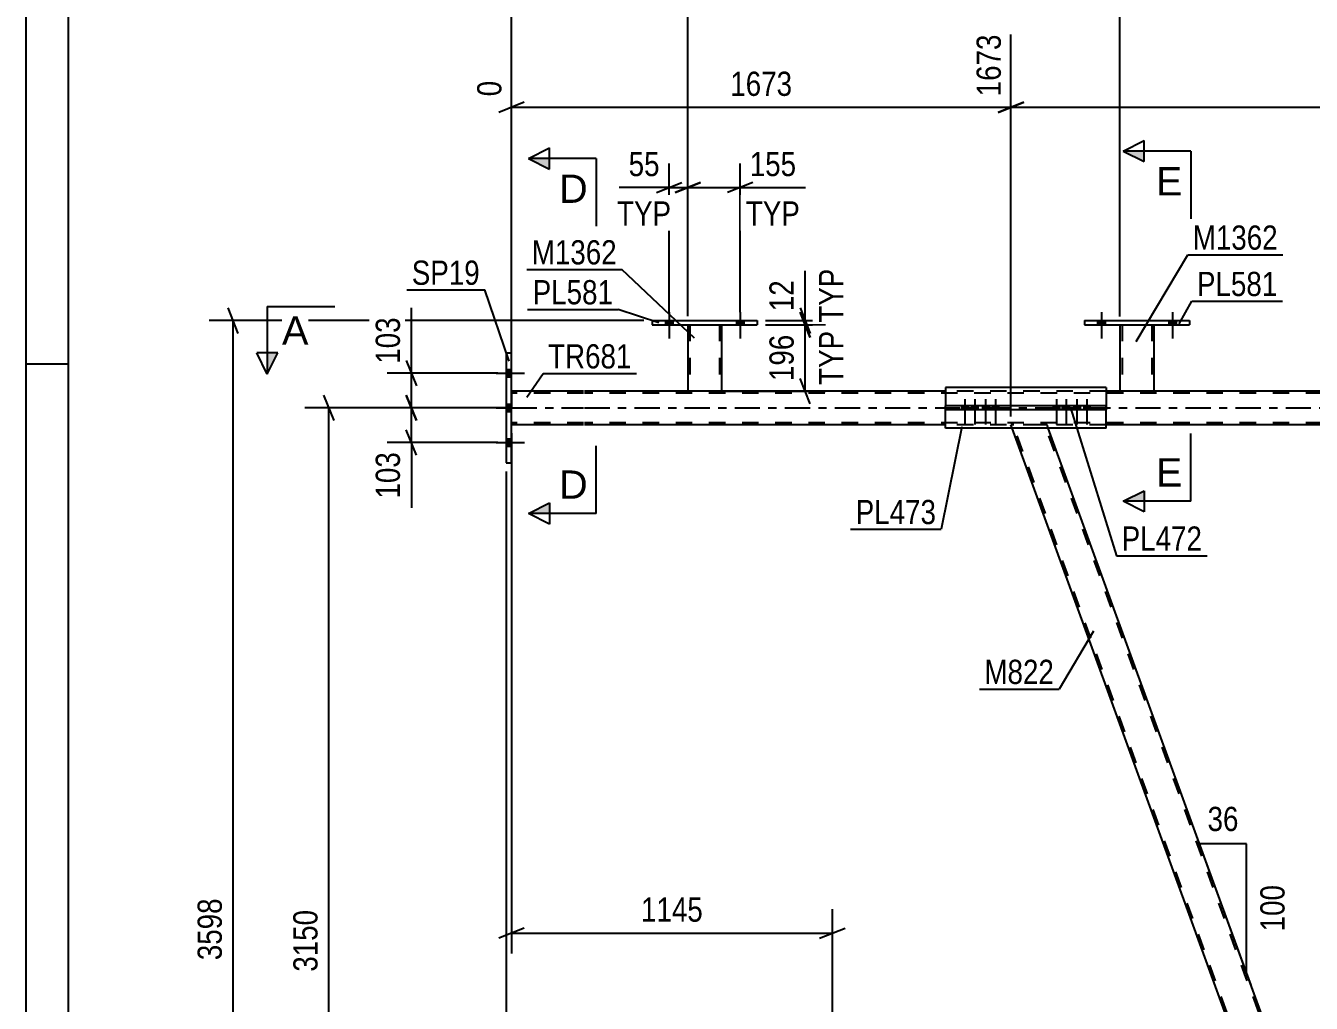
# Model space of a CAD drawing. Header units: millimetres. Extents: x -57 to 784, y -442 to 152.
# Drawn here: x -57.4 to 94.5, y -70.4 to 45.2 of the extents above; entities that cross this region are included whole.
import ezdxf

# ---------------------------------------------------------------- set-up
doc = ezdxf.new("R2010")
doc.units = ezdxf.units.MM
doc.linetypes.add('DXK_LINE_DOT2', pattern=[3.9198, 1.9599, -1.9599])
doc.linetypes.add('DXK_LINE_DOT3', pattern=[5.9187, 2.979, -0.9799, 0.9799, -0.9799])
doc.styles.add('Arial', font='ARIAL.TTF', dxfattribs={"height": 0.2})
doc.styles.add('Arial Narrow', font='ARIALN.TTF', dxfattribs={"height": 0.2})

# ---------------------------------------------------------------- blocks, each defined once
blk = doc.blocks.new('Unknown-761523242-1114')
at = {"color": 5, "linetype": 'Continuous'}
for p, q in [((-57.41, 152.19), (-57.41, -441.81)), ((-52.41, 147.19), (-52.41, -436.81)), ((-52.41, 5.19), (-57.41, 5.19))]:
    blk.add_line(p, q, dxfattribs=at)
blk = doc.blocks.new('Part-761523242-6025 - 5969')
at = {"color": 2, "linetype": 'Continuous'}
for p, q in [((70.26, 2.4), (51.3, 2.4)), ((51.3, 2.4), (51.3, 0.24)), ((70.26, 2.4), (70.26, 0.24)), ((51.3, -2.4), (51.3, -0.24)), ((70.26, -2.4), (70.26, -0.24)), ((70.26, -2.4), (51.3, -2.4))]:
    blk.add_line(p, q, dxfattribs=at)
at = {"color": 7, "linetype": 'DXK_LINE_DOT2'}
for p, q in [((51.3, -0.24), (51.3, 0.24)), ((70.26, 0.24), (70.26, -0.24))]:
    blk.add_line(p, q, dxfattribs=at)
blk = doc.blocks.new('Part-761523242-6087 - 5969')
at = {"color": 2, "linetype": 'Continuous'}
for p, q in [((-0.64, 6.5), (0, 6.5)), ((-0.64, 6.5), (-0.64, -6.5)), ((0, -6.5), (0, 6.5)), ((-0.64, -6.5), (0, -6.5))]:
    blk.add_line(p, q, dxfattribs=at)
blk = doc.blocks.new('Part-761523242-6097 - 5969')
at = {"color": 2, "linetype": 'Continuous'}
for p, q in [((8.52, 2), (0, 2)), ((51.3, 2), (8.62, 2)), ((136.44, 2), (70.26, 2)), ((8.52, -2), (0, -2)), ((51.3, -2), (8.62, -2)), ((136.44, -2), (70.26, -2))]:
    blk.add_line(p, q, dxfattribs=at)
at = {"color": 7, "linetype": 'DXK_LINE_DOT2'}
for p, q in [((0, 2), (0, -2)), ((8.52, 1.76), (0, 1.76)), ((703.4, 1.76), (8.62, 1.76)), ((70.26, 2), (51.3, 2)), ((8.52, -1.76), (0, -1.76)), ((703.4, -1.76), (8.62, -1.76)), ((70.26, -2), (51.3, -2))]:
    blk.add_line(p, q, dxfattribs=at)
at = {"color": 7, "linetype": 'DXK_LINE_DOT3'}
for p, q in [((0, 0), (8.52, 0)), ((8.62, 0), (703.4, 0))]:
    blk.add_line(p, q, dxfattribs=at)
blk = doc.blocks.new('Part-761523242-6207 - 5969')
at = {"color": 2, "linetype": 'Continuous'}
for p, q in [((16.62, 10.32), (16.62, 9.84)), ((16.62, 10.32), (29.02, 10.32)), ((16.62, 9.84), (29.02, 9.84)), ((29.02, 10.32), (29.02, 9.84))]:
    blk.add_line(p, q, dxfattribs=at)
blk = doc.blocks.new('Part-761523242-6162 - 5969')
at = {"color": 7, "linetype": 'DXK_LINE_DOT2'}
for p, q in [((63.28, -2), (59.02, -2)), ((59.16, -2.4), (59.02, -2)), ((103.32, -123), (59.27, -2)), ((107.06, -123), (63.02, -2)), ((63.42, -2.4), (63.28, -2)), ((107.32, -123), (106.13, -119.75)), ((103.06, -123), (102.91, -122.59)), ((107.32, -123), (103.06, -123))]:
    blk.add_line(p, q, dxfattribs=at)
at = {"color": 2, "linetype": 'Continuous'}
for p, q in [((102.91, -122.59), (59.16, -2.4)), ((106.13, -119.75), (63.42, -2.4))]:
    blk.add_line(p, q, dxfattribs=at)
blk = doc.blocks.new('Part-761523242-6202 - 5969')
at = {"color": 2, "linetype": 'Continuous'}
for p, q in [((20.82, 9.84), (20.82, 2)), ((24.82, 9.84), (24.82, 2)), ((24.78, 2), (20.82, 2)), ((24.82, 2), (24.78, 2))]:
    blk.add_line(p, q, dxfattribs=at)
at = {"color": 7, "linetype": 'DXK_LINE_DOT2'}
for p, q in [((20.82, 9.84), (24.82, 9.84)), ((20.82, 9.84), (20.82, 9.84)), ((20.82, 9.84), (20.82, 9.84)), ((21.06, 9.84), (21.06, 2)), ((24.58, 9.84), (24.58, 2)), ((24.82, 9.84), (24.82, 9.84)), ((24.82, 9.84), (24.82, 9.84)), ((24.51, 2), (24.52, 2)), ((24.52, 2), (24.56, 2)), ((24.56, 2), (24.58, 2)), ((24.82, 2), (24.82, 2))]:
    blk.add_line(p, q, dxfattribs=at)
blk = doc.blocks.new('Part-761523242-6212 - 5969')
at = {"color": 2, "linetype": 'Continuous'}
for p, q in [((71.9, 9.84), (71.9, 2)), ((75.9, 9.84), (75.9, 2)), ((75.86, 2), (71.9, 2)), ((75.9, 2), (75.86, 2))]:
    blk.add_line(p, q, dxfattribs=at)
at = {"color": 7, "linetype": 'DXK_LINE_DOT2'}
for p, q in [((71.9, 9.84), (75.9, 9.84)), ((71.9, 9.84), (71.9, 9.84)), ((71.9, 9.84), (71.9, 9.84)), ((72.14, 9.84), (72.14, 2)), ((75.66, 9.84), (75.66, 2)), ((75.9, 9.84), (75.9, 9.84)), ((75.9, 9.84), (75.9, 9.84)), ((75.64, 2), (75.66, 2)), ((75.9, 2), (75.9, 2))]:
    blk.add_line(p, q, dxfattribs=at)
blk = doc.blocks.new('Part-761523242-6217 - 5969')
at = {"color": 2, "linetype": 'Continuous'}
for p, q in [((67.7, 10.32), (67.7, 9.84)), ((67.7, 10.32), (80.1, 10.32)), ((67.7, 9.84), (80.1, 9.84)), ((80.1, 10.32), (80.1, 9.84))]:
    blk.add_line(p, q, dxfattribs=at)
blk = doc.blocks.new('Bolt-761523242-6438 - 5969')
at = {"linetype": 'Continuous'}
for points in [[(18.18, 9.84), (19.06, 9.84), (19.06, 10.32), (18.18, 10.32)], [(26.58, 9.84), (27.46, 9.84), (27.46, 10.32), (26.58, 10.32)]]:
    blk.add_hatch(color=1, dxfattribs=at).paths.add_polyline_path(points)
at = {"color": 1, "linetype": 'Continuous'}
for p, q in [((18.62, 11.32), (18.62, 8.2)), ((27.02, 11.32), (27.02, 8.2)), ((18.18, 10.32), (18.18, 9.84)), ((19.06, 10.32), (19.06, 9.84)), ((26.58, 10.32), (26.58, 9.84)), ((27.46, 10.32), (27.46, 9.84))]:
    blk.add_line(p, q, dxfattribs=at)
blk = doc.blocks.new('Bolt-761523242-6440 - 5969')
at = {"linetype": 'Continuous'}
for points in [[(69.26, 9.84), (70.14, 9.84), (70.14, 10.32), (69.26, 10.32)], [(77.66, 9.84), (78.54, 9.84), (78.54, 10.32), (77.66, 10.32)]]:
    blk.add_hatch(color=1, dxfattribs=at).paths.add_polyline_path(points)
at = {"color": 1, "linetype": 'Continuous'}
for p, q in [((69.7, 11.32), (69.7, 8.2)), ((78.1, 11.32), (78.1, 8.2)), ((69.26, 10.32), (69.26, 9.84)), ((70.14, 10.32), (70.14, 9.84)), ((77.66, 10.32), (77.66, 9.84)), ((78.54, 10.32), (78.54, 9.84))]:
    blk.add_line(p, q, dxfattribs=at)
blk = doc.blocks.new('Part-761523242-6353 - 5969')
at = {"color": 2, "linetype": 'Continuous'}
for p, q in [((51.3, -0.24), (51.3, 0.24)), ((70.26, 0.24), (51.3, 0.24)), ((56.48, -0.24), (56.48, 0.24)), ((65.09, -0.24), (65.09, 0.24)), ((70.26, -0.24), (70.26, 0.24)), ((70.26, -0.24), (51.3, -0.24))]:
    blk.add_line(p, q, dxfattribs=at)
blk = doc.blocks.new('Bolt-761523242-6429 - 5969')
at = {"linetype": 'Continuous'}
for points in [[(0, 3.66), (0, 4.54), (-0.64, 4.54), (-0.64, 3.66)], [(0, 3.66), (0, 4.54), (-0.64, 4.54), (-0.64, 3.66)], [(0, 3.66), (0, 4.54), (-0.64, 4.54), (-0.64, 3.66)], [(0, -0.44), (0, 0.44), (-0.64, 0.44), (-0.64, -0.44)], [(0, -0.44), (0, 0.44), (-0.64, 0.44), (-0.64, -0.44)], [(0, -4.54), (0, -3.66), (-0.64, -3.66), (-0.64, -4.54)], [(0, -4.54), (0, -3.66), (-0.64, -3.66), (-0.64, -4.54)], [(0, -4.54), (0, -3.66), (-0.64, -3.66), (-0.64, -4.54)]]:
    blk.add_hatch(color=1, dxfattribs=at).paths.add_polyline_path(points)
at = {"color": 1, "linetype": 'Continuous'}
for p, q in [((-1.8, 4.1), (1.52, 4.1)), ((-1.8, 4.1), (1.52, 4.1)), ((-1.8, 4.1), (1.52, 4.1)), ((-0.64, 4.54), (0, 4.54)), ((-0.64, 4.54), (0, 4.54)), ((-0.64, 4.54), (0, 4.54)), ((-0.64, 3.66), (0, 3.66)), ((-0.64, 3.66), (0, 3.66)), ((-0.64, 3.66), (0, 3.66)), ((-1.8, 0), (1.52, 0)), ((-1.8, 0), (1.52, 0)), ((-0.64, 0.44), (0, 0.44)), ((-0.64, 0.44), (0, 0.44)), ((-0.64, -0.44), (0, -0.44)), ((-0.64, -0.44), (0, -0.44)), ((-1.8, -4.1), (1.52, -4.1)), ((-1.8, -4.1), (1.52, -4.1)), ((-1.8, -4.1), (1.52, -4.1)), ((-0.64, -3.66), (0, -3.66)), ((-0.64, -3.66), (0, -3.66)), ((-0.64, -3.66), (0, -3.66)), ((-0.64, -4.54), (0, -4.54)), ((-0.64, -4.54), (0, -4.54)), ((-0.64, -4.54), (0, -4.54))]:
    blk.add_line(p, q, dxfattribs=at)
blk = doc.blocks.new('Bolt-761523242-6439 - 5969')
at = {"linetype": 'Continuous'}
for points in [[(18.18, 9.84), (19.06, 9.84), (19.06, 10.32), (18.18, 10.32)], [(26.58, 9.84), (27.46, 9.84), (27.46, 10.32), (26.58, 10.32)]]:
    blk.add_hatch(color=1, dxfattribs=at).paths.add_polyline_path(points)
at = {"color": 1, "linetype": 'Continuous'}
for p, q in [((18.62, 11.32), (18.62, 8.2)), ((27.02, 11.32), (27.02, 8.2)), ((18.18, 10.32), (18.18, 9.84)), ((19.06, 10.32), (19.06, 9.84)), ((26.58, 10.32), (26.58, 9.84)), ((27.46, 10.32), (27.46, 9.84))]:
    blk.add_line(p, q, dxfattribs=at)
blk = doc.blocks.new('Bolt-761523242-6441 - 5969')
at = {"linetype": 'Continuous'}
for points in [[(69.26, 9.84), (70.14, 9.84), (70.14, 10.32), (69.26, 10.32)], [(77.66, 9.84), (78.54, 9.84), (78.54, 10.32), (77.66, 10.32)]]:
    blk.add_hatch(color=1, dxfattribs=at).paths.add_polyline_path(points)
at = {"color": 1, "linetype": 'Continuous'}
for p, q in [((69.7, 11.32), (69.7, 8.2)), ((78.1, 11.32), (78.1, 8.2)), ((69.26, 10.32), (69.26, 9.84)), ((70.14, 10.32), (70.14, 9.84)), ((77.66, 10.32), (77.66, 9.84)), ((78.54, 10.32), (78.54, 9.84))]:
    blk.add_line(p, q, dxfattribs=at)
blk = doc.blocks.new('Bolt-761523242-6464 - 5969')
at = {"linetype": 'Continuous'}
for points in [[(53.94, 0.24), (53.22, 0.24), (53.22, -0.24), (53.94, -0.24)], [(55.11, 0.24), (54.39, 0.24), (54.39, -0.24), (55.11, -0.24)], [(56.38, 0.24), (55.66, 0.24), (55.66, -0.24), (56.38, -0.24)], [(57.55, 0.24), (56.83, 0.24), (56.83, -0.24), (57.55, -0.24)]]:
    blk.add_hatch(color=1, dxfattribs=at).paths.add_polyline_path(points)
at = {"color": 1, "linetype": 'Continuous'}
for p, q in [((53.22, 0.24), (53.22, -0.24)), ((53.58, 1.04), (53.58, -1.96)), ((53.94, 0.24), (53.94, -0.24)), ((54.39, 0.24), (54.39, -0.24)), ((54.75, 1.04), (54.75, -1.96)), ((55.11, 0.24), (55.11, -0.24)), ((55.66, 0.24), (55.66, -0.24)), ((56.02, 1.04), (56.02, -1.96)), ((56.38, 0.24), (56.38, -0.24)), ((56.83, 0.24), (56.83, -0.24)), ((57.19, 1.04), (57.19, -1.96)), ((57.55, 0.24), (57.55, -0.24))]:
    blk.add_line(p, q, dxfattribs=at)
blk = doc.blocks.new('Bolt-761523242-6465 - 5969')
at = {"linetype": 'Continuous'}
for points in [[(64.74, 0.24), (64.02, 0.24), (64.02, -0.24), (64.74, -0.24)], [(65.91, 0.24), (65.19, 0.24), (65.19, -0.24), (65.91, -0.24)], [(67.18, 0.24), (66.46, 0.24), (66.46, -0.24), (67.18, -0.24)], [(68.35, 0.24), (67.63, 0.24), (67.63, -0.24), (68.35, -0.24)]]:
    blk.add_hatch(color=1, dxfattribs=at).paths.add_polyline_path(points)
at = {"color": 1, "linetype": 'Continuous'}
for p, q in [((64.02, 0.24), (64.02, -0.24)), ((64.38, 1.04), (64.38, -1.96)), ((64.74, 0.24), (64.74, -0.24)), ((65.19, 0.24), (65.19, -0.24)), ((65.55, 1.04), (65.55, -1.96)), ((65.91, 0.24), (65.91, -0.24)), ((66.46, 0.24), (66.46, -0.24)), ((66.82, 1.04), (66.82, -1.96)), ((67.18, 0.24), (67.18, -0.24)), ((67.63, 0.24), (67.63, -0.24)), ((67.99, 1.04), (67.99, -1.96)), ((68.35, 0.24), (68.35, -0.24))]:
    blk.add_line(p, q, dxfattribs=at)
blk = doc.blocks.new('StraightDimension-761523242-26417 - 5969')
at = {"color": 7, "linetype": 'Continuous'}
blk.add_line((-0.64, -7.5), (-0.64, -164.98), dxfattribs=at)
blk = doc.blocks.new('StraightDimension-761523242-6724 - 5969')
at = {"color": 7, "linetype": 'Continuous'}
for p, q in [((20.82, 10.84), (20.82, 28.91)), ((27.02, 11.32), (27.02, 28.91)), ((19.32, 25.46), (22.32, 26.66)), ((20.82, 26.06), (27.02, 26.06)), ((28.52, 26.66), (25.52, 25.46))]:
    blk.add_line(p, q, dxfattribs=at)
at = {"color": 0}
blk.add_wipeout([(34.23, 26.81), (34.23, 31.01), (27.55, 31.01), (27.55, 26.81)], dxfattribs=at)
at = {"color": 0, "linetype": 'Continuous'}
blk.add_wipeout([(34.68, 20.96), (34.68, 25.16), (27.09, 25.16), (27.09, 20.96)], dxfattribs=at)
at = {"color": 7, "linetype": 'Continuous'}
blk.add_line((27.02, 26.06), (34.75, 26.06), dxfattribs=at)
blk.add_line((27.02, 26.06), (34.75, 26.06), dxfattribs=at)
at = {"color": 3, "style": 'Arial Narrow'}
blk.add_text('155', height=2.863, dxfattribs=at).set_placement((28.15, 27.41))
at = {"color": 3, "linetype": 'Continuous', "style": 'Arial Narrow'}
blk.add_text('TYP', height=2.863, dxfattribs=at).set_placement((27.69, 21.56))
blk = doc.blocks.new('StraightDimension-761523242-6740 - 5969')
at = {"color": 7, "linetype": 'Continuous'}
for p, q in [((18.62, 11.32), (18.62, 28.91)), ((20.82, 10.84), (20.82, 28.91)), ((17.12, 25.46), (20.12, 26.66)), ((18.62, 26.06), (20.82, 26.06)), ((22.32, 26.66), (19.32, 25.46))]:
    blk.add_line(p, q, dxfattribs=at)
at = {"color": 0}
blk.add_wipeout([(18.09, 26.81), (18.09, 31.01), (13.24, 31.01), (13.24, 26.81)], dxfattribs=at)
at = {"color": 0, "linetype": 'Continuous'}
blk.add_wipeout([(19.46, 20.96), (19.46, 25.16), (11.87, 25.16), (11.87, 20.96)], dxfattribs=at)
at = {"color": 7, "linetype": 'Continuous'}
blk.add_line((18.62, 26.06), (12.71, 26.06), dxfattribs=at)
blk.add_line((18.62, 26.06), (12.71, 26.06), dxfattribs=at)
at = {"color": 3, "style": 'Arial Narrow'}
blk.add_text('55', height=2.863, dxfattribs=at).set_placement((13.84, 27.41))
at = {"color": 3, "linetype": 'Continuous', "style": 'Arial Narrow'}
blk.add_text('TYP', height=2.863, dxfattribs=at).set_placement((12.47, 21.56))
blk = doc.blocks.new('StraightDimension-761523242-13682 - 5969')
at = {"color": 7, "linetype": 'Continuous'}
for p, q in [((20.82, 10.84), (20.82, 59.85)), ((0, 3), (0, 56.2)), ((1.5, 53.67), (-1.5, 52.47)), ((19.32, 52.47), (22.32, 53.67)), ((0, 53.07), (20.82, 53.07))]:
    blk.add_line(p, q, dxfattribs=at)
at = {"color": 0, "linetype": 'Continuous'}
for points in [[(20.22, 60.45), (16.02, 60.45), (16.02, 53.77), (20.22, 53.77)], [(-0.6, 56.8), (-4.8, 56.8), (-4.8, 53.77), (-0.6, 53.77)]]:
    blk.add_wipeout(points, dxfattribs=at)
at = {"color": 0}
blk.add_wipeout([(13.75, 53.82), (13.75, 58.02), (7.07, 58.02), (7.07, 53.82)], dxfattribs=at)
at = {"color": 3, "linetype": 'Continuous', "style": 'Arial Narrow'}
for s, height, p in [('718', 2.863, (19.62, 54.37)), ('0', 2.86, (-1.2, 54.37))]:
    blk.add_text(s, height=height, rotation=90.0002, dxfattribs=at).set_placement(p)
at = {"color": 3, "style": 'Arial Narrow'}
blk.add_text('718', height=2.863, dxfattribs=at).set_placement((7.67, 54.42))
blk = doc.blocks.new('StraightDimension-761523242-21046 - 5969')
at = {"color": 7, "linetype": 'Continuous'}
for p, q in [((-32.29, 8.82), (-33.49, 11.82)), ((15.62, 10.32), (-35.74, 10.32)), ((-32.89, -133.6), (-32.89, 10.32))]:
    blk.add_line(p, q, dxfattribs=at)
at = {"color": 0}
blk.add_wipeout([(-33.64, -57.38), (-37.84, -57.38), (-37.84, -65.9), (-33.64, -65.9)], dxfattribs=at)
at = {"color": 3, "style": 'Arial Narrow'}
blk.add_text('3598', height=2.863, rotation=90.0002, dxfattribs=at).set_placement((-34.24, -65.3))
blk = doc.blocks.new('AngleDimension-761523242-21057 - 5969')
at = {"color": 7, "linetype": 'Continuous'}
for p, q in [((86.85, -51.53), (81.31, -51.53)), ((86.85, -66.76), (81.31, -51.53)), ((86.85, -66.76), (86.85, -51.53)), ((87.4, -68.27), (86.85, -66.76))]:
    blk.add_line(p, q, dxfattribs=at)
at = {"color": 0}
for points in [[(86.5, -50.63), (86.5, -46.43), (81.65, -46.43), (81.65, -50.63)], [(91.95, -55.8), (87.75, -55.8), (87.75, -62.49), (91.95, -62.49)]]:
    blk.add_wipeout(points, dxfattribs=at)
at = {"color": 3, "style": 'Arial Narrow'}
blk.add_text('36', height=2.863, dxfattribs=at).set_placement((82.25, -50.03))
blk.add_text('100', height=2.863, rotation=90.0002, dxfattribs=at).set_placement((91.35, -61.89))
blk = doc.blocks.new('StraightDimension-761523242-6687 - 5969')
at = {"color": 7, "linetype": 'Continuous'}
for p, q in [((-12.44, 5.6), (-11.24, 2.6)), ((-1.64, 4.1), (-14.69, 4.1)), ((-11.84, 0), (-11.84, 4.1)), ((-1.64, 0), (-14.69, 0)), ((-11.24, -1.5), (-12.44, 1.5))]:
    blk.add_line(p, q, dxfattribs=at)
at = {"color": 0}
blk.add_wipeout([(-12.59, 11.31), (-16.79, 11.31), (-16.79, 4.62), (-12.59, 4.62)], dxfattribs=at)
at = {"color": 7, "linetype": 'Continuous'}
blk.add_line((-11.84, 4.1), (-11.84, 11.83), dxfattribs=at)
blk.add_line((-11.84, 4.1), (-11.84, 11.83), dxfattribs=at)
at = {"color": 3, "style": 'Arial Narrow'}
blk.add_text('103', height=2.863, rotation=90.0002, dxfattribs=at).set_placement((-13.19, 5.23))
blk = doc.blocks.new('StraightDimension-761523242-6679 - 5969')
at = {"color": 7, "linetype": 'Continuous'}
for p, q in [((-1.64, 0), (-14.69, 0)), ((-12.44, 1.5), (-11.24, -1.5)), ((-11.84, -4.1), (-11.84, 0)), ((-11.24, -5.6), (-12.44, -2.6)), ((-1.64, -4.1), (-14.69, -4.1))]:
    blk.add_line(p, q, dxfattribs=at)
at = {"color": 0}
blk.add_wipeout([(-12.59, -4.63), (-16.79, -4.63), (-16.79, -11.31), (-12.59, -11.31)], dxfattribs=at)
at = {"color": 7, "linetype": 'Continuous'}
blk.add_line((-11.84, -4.1), (-11.84, -11.83), dxfattribs=at)
blk.add_line((-11.84, -4.1), (-11.84, -11.83), dxfattribs=at)
at = {"color": 3, "style": 'Arial Narrow'}
blk.add_text('103', height=2.863, rotation=90.0002, dxfattribs=at).set_placement((-13.19, -10.71))
blk = doc.blocks.new('StraightDimension-761523242-6696 - 5969')
at = {"color": 7, "linetype": 'Continuous'}
for p, q in [((34.09, 11.82), (35.29, 8.82)), ((35.29, 8.34), (34.09, 11.34)), ((30.02, 10.32), (37.09, 10.32)), ((30.02, 9.84), (37.09, 9.84)), ((34.69, 9.84), (34.69, 10.32))]:
    blk.add_line(p, q, dxfattribs=at)
at = {"color": 0, "linetype": 'Continuous'}
blk.add_wipeout([(39.79, 17.07), (35.59, 17.07), (35.59, 9.48), (39.79, 9.48)], dxfattribs=at)
at = {"color": 0}
blk.add_wipeout([(33.94, 15.7), (29.74, 15.7), (29.74, 10.84), (33.94, 10.84)], dxfattribs=at)
at = {"color": 7, "linetype": 'Continuous'}
blk.add_line((34.69, 10.32), (34.69, 16.23), dxfattribs=at)
blk.add_line((34.69, 10.32), (34.69, 16.23), dxfattribs=at)
at = {"color": 3, "linetype": 'Continuous', "style": 'Arial Narrow'}
blk.add_text('TYP', height=2.863, rotation=90.0002, dxfattribs=at).set_placement((39.19, 10.08))
at = {"color": 3, "style": 'Arial Narrow'}
blk.add_text('12', height=2.863, rotation=90.0002, dxfattribs=at).set_placement((33.34, 11.44))
blk = doc.blocks.new('StraightDimension-761523242-6707 - 5969')
at = {"color": 7, "linetype": 'Continuous'}
for p, q in [((34.09, 11.34), (35.29, 8.34)), ((30.02, 9.84), (37.09, 9.84)), ((34.69, 2), (34.69, 9.84)), ((35.29, 0.5), (34.09, 3.5)), ((23.82, 2), (37.09, 2))]:
    blk.add_line(p, q, dxfattribs=at)
at = {"color": 0}
blk.add_wipeout([(33.94, 9.26), (29.74, 9.26), (29.74, 2.58), (33.94, 2.58)], dxfattribs=at)
at = {"color": 0, "linetype": 'Continuous'}
blk.add_wipeout([(39.79, 9.72), (35.59, 9.72), (35.59, 2.13), (39.79, 2.13)], dxfattribs=at)
at = {"color": 3, "style": 'Arial Narrow'}
blk.add_text('196', height=2.863, rotation=90.0002, dxfattribs=at).set_placement((33.34, 3.18))
at = {"color": 3, "linetype": 'Continuous', "style": 'Arial Narrow'}
blk.add_text('TYP', height=2.863, rotation=90.0002, dxfattribs=at).set_placement((39.19, 2.73))
blk = doc.blocks.new('StraightDimension-761523242-8506 - 5969')
at = {"color": 7, "linetype": 'Continuous'}
for p, q in [((-0.24, 0), (-24.43, 0)), ((-20.98, -1.5), (-22.18, 1.5)), ((-21.58, -126), (-21.58, 0)), ((-22.18, -124.5), (-20.98, -127.5)), ((36.91, -126), (-24.43, -126))]:
    blk.add_line(p, q, dxfattribs=at)
at = {"color": 0}
blk.add_wipeout([(-22.33, -58.74), (-26.53, -58.74), (-26.53, -67.26), (-22.33, -67.26)], dxfattribs=at)
at = {"color": 3, "style": 'Arial Narrow'}
blk.add_text('3150', height=2.863, rotation=90.0002, dxfattribs=at).set_placement((-22.93, -66.66))
blk = doc.blocks.new('StraightDimension-761523242-13680 - 5969')
at = {"color": 7, "linetype": 'Continuous'}
for p, q in [((71.9, 10.83), (71.9, 61.68)), ((122.98, 10.84), (122.98, 61.68)), ((73.4, 53.67), (70.4, 52.47)), ((121.48, 52.47), (124.48, 53.67)), ((71.9, 53.07), (122.98, 53.07))]:
    blk.add_line(p, q, dxfattribs=at)
at = {"color": 0, "linetype": 'Continuous'}
blk.add_wipeout([(122.38, 62.28), (118.18, 62.28), (118.18, 53.77), (122.38, 53.77)], dxfattribs=at)
at = {"color": 0}
blk.add_wipeout([(101.7, 53.82), (101.7, 58.02), (93.18, 58.02), (93.18, 53.82)], dxfattribs=at)
at = {"color": 3, "linetype": 'Continuous', "style": 'Arial Narrow'}
blk.add_text('3272', height=2.863, rotation=90.0002, dxfattribs=at).set_placement((121.78, 54.37))
at = {"color": 3, "style": 'Arial Narrow'}
blk.add_text('1277', height=2.863, dxfattribs=at).set_placement((93.78, 54.42))
blk = doc.blocks.new('StraightDimension-761523242-13681 - 5969')
at = {"color": 7, "linetype": 'Continuous'}
for p, q in [((71.9, 10.83), (71.9, 61.68)), ((20.82, 10.84), (20.82, 59.85)), ((22.32, 53.67), (19.32, 52.47)), ((70.4, 52.47), (73.4, 53.67)), ((20.82, 53.07), (71.9, 53.07))]:
    blk.add_line(p, q, dxfattribs=at)
at = {"color": 0, "linetype": 'Continuous'}
blk.add_wipeout([(71.3, 62.28), (67.1, 62.28), (67.1, 53.77), (71.3, 53.77)], dxfattribs=at)
at = {"color": 0}
blk.add_wipeout([(50.62, 53.82), (50.62, 58.02), (42.1, 58.02), (42.1, 53.82)], dxfattribs=at)
at = {"color": 3, "linetype": 'Continuous', "style": 'Arial Narrow'}
blk.add_text('1995', height=2.863, rotation=90.0002, dxfattribs=at).set_placement((70.7, 54.37))
at = {"color": 3, "style": 'Arial Narrow'}
blk.add_text('1277', height=2.863, dxfattribs=at).set_placement((42.7, 54.42))
blk = doc.blocks.new('StraightDimension-761523242-23390 - 5969')
at = {"color": 7, "linetype": 'Continuous'}
for p, q in [((59.02, -1), (59.02, 44.16)), ((142.84, -1), (142.84, 44.16)), ((60.52, 36.15), (57.52, 34.95)), ((59.02, 35.55), (142.84, 35.55)), ((141.34, 34.95), (144.34, 36.15))]:
    blk.add_line(p, q, dxfattribs=at)
at = {"color": 0, "linetype": 'Continuous'}
blk.add_wipeout([(142.24, 44.76), (138.04, 44.76), (138.04, 36.25), (142.24, 36.25)], dxfattribs=at)
at = {"color": 0}
blk.add_wipeout([(105.18, 36.3), (105.18, 40.5), (96.67, 40.5), (96.67, 36.3)], dxfattribs=at)
at = {"color": 3, "linetype": 'Continuous', "style": 'Arial Narrow'}
blk.add_text('3769', height=2.863, rotation=90.0002, dxfattribs=at).set_placement((141.64, 36.85))
at = {"color": 3, "style": 'Arial Narrow'}
blk.add_text('2095', height=2.863, dxfattribs=at).set_placement((97.27, 36.9))
blk = doc.blocks.new('StraightDimension-761523242-23391 - 5969')
at = {"color": 7, "linetype": 'Continuous'}
for p, q in [((59.02, -1), (59.02, 44.16)), ((0, 3), (0, 38.68)), ((1.5, 36.15), (-1.5, 34.95)), ((0, 35.55), (59.02, 35.55)), ((57.52, 34.95), (60.52, 36.15))]:
    blk.add_line(p, q, dxfattribs=at)
at = {"color": 0, "linetype": 'Continuous'}
for points in [[(58.42, 44.76), (54.22, 44.76), (54.22, 36.25), (58.42, 36.25)], [(-0.6, 39.28), (-4.8, 39.28), (-4.8, 36.25), (-0.6, 36.25)]]:
    blk.add_wipeout(points, dxfattribs=at)
at = {"color": 0}
blk.add_wipeout([(33.77, 36.3), (33.77, 40.5), (25.25, 40.5), (25.25, 36.3)], dxfattribs=at)
at = {"color": 3, "linetype": 'Continuous', "style": 'Arial Narrow'}
for s, height, p in [('1673', 2.863, (57.82, 36.85)), ('0', 2.86, (-1.2, 36.85))]:
    blk.add_text(s, height=height, rotation=90.0002, dxfattribs=at).set_placement(p)
at = {"color": 3, "style": 'Arial Narrow'}
blk.add_text('1673', height=2.863, dxfattribs=at).set_placement((25.85, 36.9))
blk = doc.blocks.new('StraightDimension-761523242-26399 - 5969')
at = {"color": 7, "linetype": 'Continuous'}
for p, q in [((0, -3), (0, -64.5)), ((37.91, -122), (37.91, -59.25)), ((1.5, -61.5), (-1.5, -62.7)), ((0, -62.1), (37.91, -62.1)), ((36.41, -62.7), (39.41, -61.5))]:
    blk.add_line(p, q, dxfattribs=at)
at = {"color": 0}
blk.add_wipeout([(23.21, -61.35), (23.21, -57.15), (14.7, -57.15), (14.7, -61.35)], dxfattribs=at)
at = {"color": 3, "style": 'Arial Narrow'}
blk.add_text('1145', height=2.863, dxfattribs=at).set_placement((15.3, -60.75))
blk = doc.blocks.new('SectionMark-761523242-8561 - 5969')
at = {"linetype": 'Continuous'}
for points in [[(4.5, 29.5), (4.5, 28.25), (2, 29.5)], [(4.5, -11.23), (4.5, -12.48), (2, -12.48)]]:
    blk.add_hatch(color=6, dxfattribs=at).paths.add_polyline_path(points)
at = {"color": 6, "linetype": 'Continuous'}
for p, q in [((2, 29.5), (4.5, 30.75)), ((4.5, 28.25), (4.5, 30.75)), ((10, 29.5), (2, 29.5)), ((2, 29.5), (4.5, 28.25)), ((10, 29.5), (10, 21.5)), ((10, -12.48), (10, -4.48)), ((2, -12.48), (4.5, -11.23)), ((4.5, -11.23), (4.5, -13.73)), ((10, -12.48), (2, -12.48)), ((4.5, -13.73), (2, -12.48))]:
    blk.add_line(p, q, dxfattribs=at)
at = {"color": 0, "linetype": 'Continuous'}
for points in [[(9, 24.25), (9, 27.75), (5.63, 27.75), (5.63, 24.25)], [(9, -10.73), (9, -7.23), (5.63, -7.23), (5.63, -10.73)]]:
    blk.add_wipeout(points, dxfattribs=at)
at = {"color": 3, "linetype": 'Continuous', "style": 'Arial'}
for p in [(5.63, 24.25), (5.63, -10.73)]:
    blk.add_text('D', height=3.34, dxfattribs=at).set_placement(p)
blk = doc.blocks.new('Mark-761523242-6213 - 5969')
at = {"color": 0}
blk.add_wipeout([(90.51, 13.23), (90.51, 16.23), (81, 16.23), (81, 13.23)], dxfattribs=at)
blk.add_wipeout([(90.51, 13.23), (90.51, 16.23), (81, 16.23), (81, 13.23)], dxfattribs=at)
at = {"color": 30, "linetype": 'Continuous'}
for p, q in [((78.9, 9.93), (80.4, 12.63)), ((80.4, 12.63), (91.11, 12.63))]:
    blk.add_line(p, q, dxfattribs=at)
at = {"color": 3, "style": 'Arial Narrow'}
blk.add_text('PL581', height=2.863, dxfattribs=at).set_placement((81, 13.23))
blk = doc.blocks.new('Mark-761523242-6021 - 5969')
at = {"color": 0}
blk.add_wipeout([(50.17, -13.74), (50.17, -10.74), (40.67, -10.74), (40.67, -13.74)], dxfattribs=at)
blk.add_wipeout([(50.17, -13.74), (50.17, -10.74), (40.67, -10.74), (40.67, -13.74)], dxfattribs=at)
at = {"color": 30, "linetype": 'Continuous'}
for p in [(53.22, -2.24), (40.07, -14.34)]:
    blk.add_line(p, (50.77, -14.34), dxfattribs=at)
at = {"color": 3, "style": 'Arial Narrow'}
blk.add_text('PL473', height=2.863, dxfattribs=at).set_placement((40.67, -13.74))
blk = doc.blocks.new('Mark-761523242-6203 - 5969')
at = {"color": 0}
blk.add_wipeout([(12, 12.25), (12, 15.25), (2.5, 15.25), (2.5, 12.25)], dxfattribs=at)
blk.add_wipeout([(12, 12.25), (12, 15.25), (2.5, 15.25), (2.5, 12.25)], dxfattribs=at)
at = {"color": 30, "linetype": 'Continuous'}
for p in [(1.9, 11.65), (17.39, 10.07)]:
    blk.add_line(p, (12.6, 11.65), dxfattribs=at)
at = {"color": 3, "style": 'Arial Narrow'}
blk.add_text('PL581', height=2.863, dxfattribs=at).set_placement((2.5, 12.25))
blk = doc.blocks.new('Mark-761523242-6083 - 5969')
at = {"color": 0}
blk.add_wipeout([(-3.75, 14.56), (-3.75, 17.56), (-11.79, 17.56), (-11.79, 14.56)], dxfattribs=at)
blk.add_wipeout([(-3.75, 14.56), (-3.75, 17.56), (-11.79, 17.56), (-11.79, 14.56)], dxfattribs=at)
at = {"color": 30, "linetype": 'Continuous'}
for p in [(-12.39, 13.96), (-0.27, 5.54)]:
    blk.add_line(p, (-3.15, 13.96), dxfattribs=at)
at = {"color": 3, "style": 'Arial Narrow'}
blk.add_text('SP19', height=2.863, dxfattribs=at).set_placement((-11.79, 14.56))
blk = doc.blocks.new('Mark-761523242-6093 - 5969')
at = {"color": 0}
blk.add_wipeout([(14.18, 4.67), (14.18, 7.67), (4.32, 7.67), (4.32, 4.67)], dxfattribs=at)
blk.add_wipeout([(14.18, 4.67), (14.18, 7.67), (4.32, 7.67), (4.32, 4.67)], dxfattribs=at)
at = {"color": 30, "linetype": 'Continuous'}
for p, q in [((1.81, 1.29), (3.72, 4.07)), ((3.72, 4.07), (14.78, 4.07))]:
    blk.add_line(p, q, dxfattribs=at)
at = {"color": 3, "style": 'Arial Narrow'}
blk.add_text('TR681', height=2.863, dxfattribs=at).set_placement((4.32, 4.67))
blk = doc.blocks.new('Mark-761523242-6198 - 5969')
at = {"color": 0}
blk.add_wipeout([(12.44, 16.97), (12.44, 19.97), (2.39, 19.97), (2.39, 16.97)], dxfattribs=at)
blk.add_wipeout([(12.44, 16.97), (12.44, 19.97), (2.39, 19.97), (2.39, 16.97)], dxfattribs=at)
at = {"color": 30, "linetype": 'Continuous'}
for p in [(1.79, 16.37), (21.63, 8.26)]:
    blk.add_line(p, (13.04, 16.37), dxfattribs=at)
at = {"color": 3, "style": 'Arial Narrow'}
blk.add_text('M1362', height=2.863, dxfattribs=at).set_placement((2.39, 16.97))
blk = doc.blocks.new('Mark-761523242-6208 - 5969')
at = {"color": 0}
blk.add_wipeout([(90.56, 18.71), (90.56, 21.71), (80.5, 21.71), (80.5, 18.71)], dxfattribs=at)
blk.add_wipeout([(90.56, 18.71), (90.56, 21.71), (80.5, 21.71), (80.5, 18.71)], dxfattribs=at)
at = {"color": 30, "linetype": 'Continuous'}
for p, q in [((73.83, 7.84), (79.9, 18.11)), ((79.9, 18.11), (91.16, 18.11))]:
    blk.add_line(p, q, dxfattribs=at)
at = {"color": 3, "style": 'Arial Narrow'}
blk.add_text('M1362', height=2.863, dxfattribs=at).set_placement((80.5, 18.71))
blk = doc.blocks.new('Mark-761523242-6349 - 5969')
at = {"color": 0}
blk.add_wipeout([(81.6, -16.88), (81.6, -13.88), (72.1, -13.88), (72.1, -16.88)], dxfattribs=at)
blk.add_wipeout([(81.6, -16.88), (81.6, -13.88), (72.1, -13.88), (72.1, -16.88)], dxfattribs=at)
at = {"color": 30, "linetype": 'Continuous'}
for p, q in [((66.05, 0), (71.5, -17.48)), ((71.5, -17.48), (82.2, -17.48))]:
    blk.add_line(p, q, dxfattribs=at)
at = {"color": 3, "style": 'Arial Narrow'}
blk.add_text('PL472', height=2.863, dxfattribs=at).set_placement((72.1, -16.88))
blk = doc.blocks.new('SectionMark-761523242-8563 - 5969')
at = {"linetype": 'Continuous'}
blk.add_hatch(color=6, dxfattribs=at).paths.add_polyline_path([(-28.87, 6.5), (-27.62, 6.5), (-28.87, 4)])
at = {"color": 6, "linetype": 'Continuous'}
for p, q in [((-28.87, 12), (-20.87, 12)), ((-28.87, 12), (-28.87, 4)), ((-28.87, 4), (-30.12, 6.5)), ((-27.62, 6.5), (-30.12, 6.5)), ((-28.87, 4), (-27.62, 6.5))]:
    blk.add_line(p, q, dxfattribs=at)
at = {"color": 0, "linetype": 'Continuous'}
blk.add_wipeout([(-24.01, 7.5), (-24.01, 11), (-27.12, 11), (-27.12, 7.5)], dxfattribs=at)
at = {"color": 3, "linetype": 'Continuous', "style": 'Arial'}
blk.add_text('A', height=3.34, dxfattribs=at).set_placement((-27.12, 7.5))
blk = doc.blocks.new('Mark-761523242-20996 - 5969')
at = {"color": 0}
blk.add_wipeout([(64.1, -32.64), (64.1, -29.64), (55.88, -29.64), (55.88, -32.64)], dxfattribs=at)
blk.add_wipeout([(64.1, -32.64), (64.1, -29.64), (55.88, -29.64), (55.88, -32.64)], dxfattribs=at)
at = {"color": 30, "linetype": 'Continuous'}
for p in [(68.77, -26.4), (55.28, -33.24)]:
    blk.add_line(p, (64.7, -33.24), dxfattribs=at)
at = {"color": 3, "style": 'Arial Narrow'}
blk.add_text('M822', height=2.863, dxfattribs=at).set_placement((55.88, -32.64))
blk = doc.blocks.new('SectionMark-761523242-31014 - 5969')
at = {"linetype": 'Continuous'}
for points in [[(74.76, 30.38), (74.76, 29.13), (72.26, 30.38)], [(74.76, -9.79), (74.76, -11.04), (72.26, -11.04)]]:
    blk.add_hatch(color=6, dxfattribs=at).paths.add_polyline_path(points)
at = {"color": 6, "linetype": 'Continuous'}
for p, q in [((72.26, 30.38), (74.76, 31.63)), ((74.76, 29.13), (74.76, 31.63)), ((80.26, 30.38), (72.26, 30.38)), ((72.26, 30.38), (74.76, 29.13)), ((80.26, 30.38), (80.26, 22.38)), ((80.26, -11.04), (80.26, -3.04)), ((72.26, -11.04), (74.76, -9.79)), ((74.76, -9.79), (74.76, -12.29)), ((80.26, -11.04), (72.26, -11.04)), ((74.76, -12.29), (72.26, -11.04))]:
    blk.add_line(p, q, dxfattribs=at)
at = {"color": 0, "linetype": 'Continuous'}
for points in [[(79.26, 25.13), (79.26, 28.63), (76.15, 28.63), (76.15, 25.13)], [(79.26, -9.29), (79.26, -5.79), (76.15, -5.79), (76.15, -9.29)]]:
    blk.add_wipeout(points, dxfattribs=at)
at = {"color": 3, "linetype": 'Continuous', "style": 'Arial'}
for p in [(76.15, 25.13), (76.15, -9.29)]:
    blk.add_text('E', height=3.34, dxfattribs=at).set_placement(p)

msp = doc.modelspace()

# ---------------------------------------------------------------- block references
for name in ['Unknown-761523242-1114', 'Bolt-761523242-6438 - 5969', 'Bolt-761523242-6439 - 5969', 'Bolt-761523242-6440 - 5969', 'Bolt-761523242-6441 - 5969', 'Part-761523242-6207 - 5969', 'Part-761523242-6202 - 5969', 'Part-761523242-6217 - 5969', 'Part-761523242-6212 - 5969', 'Part-761523242-6087 - 5969', 'Bolt-761523242-6429 - 5969', 'Part-761523242-6097 - 5969', 'Part-761523242-6025 - 5969', 'Part-761523242-6353 - 5969', 'Bolt-761523242-6464 - 5969', 'Bolt-761523242-6465 - 5969', 'Part-761523242-6162 - 5969']:
    msp.add_blockref(name, (0, 0))

# ---------------------------------------------------------------- next in the draw order: block references
for name in ['StraightDimension-761523242-6724 - 5969', 'StraightDimension-761523242-26417 - 5969']:
    msp.add_blockref(name, (0, 0))

# ---------------------------------------------------------------- next in the draw order: block references
msp.add_blockref('StraightDimension-761523242-6740 - 5969', (0, 0))

# ---------------------------------------------------------------- next in the draw order: block references
msp.add_blockref('StraightDimension-761523242-13682 - 5969', (0, 0))

# ---------------------------------------------------------------- next in the draw order: block references
msp.add_blockref('StraightDimension-761523242-21046 - 5969', (0, 0))

# ---------------------------------------------------------------- next in the draw order: block references
for name in ['StraightDimension-761523242-13680 - 5969', 'StraightDimension-761523242-6696 - 5969', 'StraightDimension-761523242-6687 - 5969', 'Mark-761523242-20996 - 5969', 'AngleDimension-761523242-21057 - 5969']:
    msp.add_blockref(name, (0, 0))

# ---------------------------------------------------------------- next in the draw order: block references
for name in ['StraightDimension-761523242-6707 - 5969', 'StraightDimension-761523242-6679 - 5969']:
    msp.add_blockref(name, (0, 0))

# ---------------------------------------------------------------- next in the draw order: block references
for name in ['StraightDimension-761523242-13681 - 5969', 'StraightDimension-761523242-8506 - 5969']:
    msp.add_blockref(name, (0, 0))

# ---------------------------------------------------------------- next in the draw order: block references
for name in ['StraightDimension-761523242-23390 - 5969', 'StraightDimension-761523242-26399 - 5969']:
    msp.add_blockref(name, (0, 0))

# ---------------------------------------------------------------- next in the draw order: block references
for name in ['StraightDimension-761523242-23391 - 5969', 'Mark-761523242-6213 - 5969', 'Mark-761523242-6349 - 5969', 'Mark-761523242-6021 - 5969']:
    msp.add_blockref(name, (0, 0))

# ---------------------------------------------------------------- next in the draw order: block references
for name in ['SectionMark-761523242-8561 - 5969', 'Mark-761523242-6208 - 5969', 'Mark-761523242-6083 - 5969']:
    msp.add_blockref(name, (0, 0))

# ---------------------------------------------------------------- next in the draw order: block references
for name in ['Mark-761523242-6203 - 5969', 'Mark-761523242-6093 - 5969']:
    msp.add_blockref(name, (0, 0))

# ---------------------------------------------------------------- next in the draw order: block references
msp.add_blockref('Mark-761523242-6198 - 5969', (0, 0))

# ---------------------------------------------------------------- next in the draw order: block references
msp.add_blockref('SectionMark-761523242-8563 - 5969', (0, 0))

# ---------------------------------------------------------------- next in the draw order: block references
msp.add_blockref('SectionMark-761523242-31014 - 5969', (0, 0))

doc.saveas('drawing.dxf')
